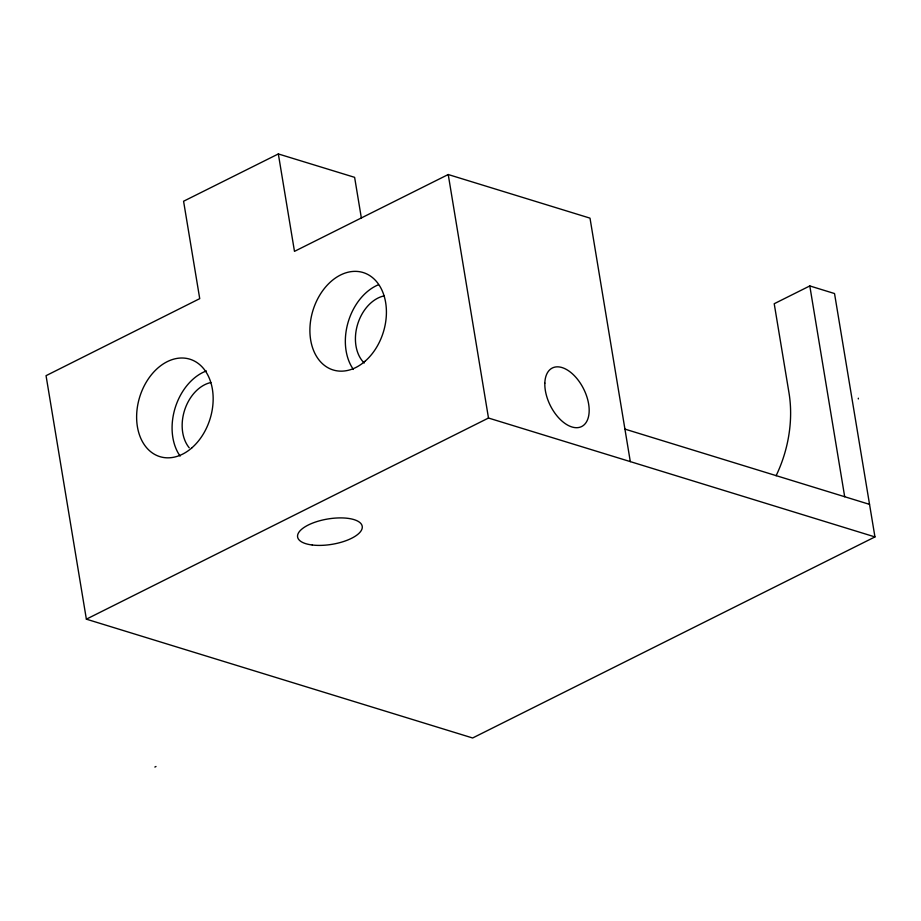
<?xml version="1.0" encoding="UTF-8"?>
<svg xmlns="http://www.w3.org/2000/svg" width="921" height="921" viewBox="0 0 921 921"><rect width="100%" height="100%" fill="white"/><g stroke="black" fill="none" stroke-linecap="round" stroke-linejoin="round"><path stroke-width="1.38" d="M858.314 398.943L858.337 398.194M361.4 218.277L354.62 177.339L278.338 153.945L183.578 201.239L199.73 298.646L46.05 375.676L86.367 619.165L472.634 737.986L874.95 536.92L834.53 293.546L809.801 285.936L774.216 303.723L788.986 392.83A107.32 77.583 -72.9 0 1 776.092 475.743M874.95 536.92L630.309 461.617L590.004 218.139L448.228 174.53L294.478 251.364L278.338 153.945M86.367 619.165L488.487 418.03L630.309 461.617M154.866 767.055L155.994 766.491M624.841 429.082L869.516 504.363M809.801 285.936L844.695 496.753M448.228 174.53L488.487 418.03M189.231 447.802A37.565 27.146 -72.9 0 1 184.741 409.764A37.565 27.146 -72.9 0 1 210.84 382.537M364.221 363.012A37.565 27.146 -72.9 0 1 357.509 324.687A37.565 27.146 -72.9 0 1 384.092 295.883M180.125 456.102A50.977 36.84 -72.9 0 1 175.151 407.922A50.977 36.84 -72.9 0 1 206.385 370.944M353.376 369.436A50.977 36.84 -72.9 0 1 378.416 284.762M544.829 383.159A32.73 18.616 63.4 0 0 577.329 427.678A32.73 18.616 63.4 0 0 578.791 380.96A32.73 18.616 63.4 0 0 544.829 383.159M191.994 447.744A50.977 36.84 -72.9 0 0 195.977 361.941A50.977 36.84 -72.9 0 0 136.688 414.059A50.977 36.84 -72.9 0 0 191.994 447.744M365.246 361.09A50.977 36.84 -72.9 0 0 369.24 275.287A50.977 36.84 -72.9 0 0 309.963 327.392A50.977 36.84 -72.9 0 0 365.246 361.09M312.254 545.002A32.73 12.836 -9.4 0 0 362.241 527.837A32.73 12.836 -9.4 0 0 315.27 522.115A32.73 12.836 -9.4 0 0 312.254 545.002"/></g></svg>
